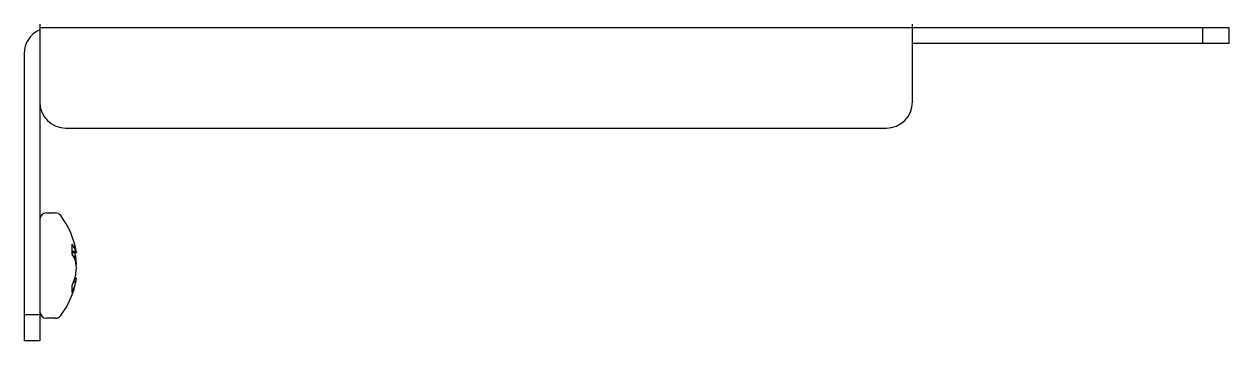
# Model space of a CAD drawing. Header units: inches. Extents: x -2.82 to 2.82, y -1.71 to 1.71.
# Drawn here: x 0.062 to 2.823, y -1.708 to -0.983 of the extents above; entities that cross this region are included whole.
import ezdxf

# ---------------------------------------------------------------- set-up
doc = ezdxf.new("R2010")
doc.units = ezdxf.units.IN
doc.header["$LTSCALE"] = 0.5
doc.header["$MEASUREMENT"] = 0
doc.layers.add('Hardware', color=242, linetype='CONTINUOUS')
doc.layers.add('Mounting', color=4, linetype='CONTINUOUS')

msp = doc.modelspace()

# ---------------------------------------------------------------- linework, layer by layer
at = {"layer": 'Hardware', "linetype": 'Continuous', "lineweight": 25, "transparency": 16777216}
for p, q in [((0.1133, -1.4153), (0.1333, -1.4153)), ((0.1718, -1.5098), (0.1718, -1.487)), ((0.18, -1.5036), (0.1718, -1.5042)), ((0.1718, -1.5047), (0.1802, -1.504)), ((0.1816, -1.5069), (0.1718, -1.5078)), ((0.1817, -1.507), (0.1718, -1.5079)), ((0.18, -1.5153), (0.1748, -1.5151)), ((0.1753, -1.5162), (0.1802, -1.5163)), ((0.1802, -1.504), (0.18, -1.5036)), ((0.1802, -1.5163), (0.18, -1.5153)), ((0.18, -1.5276), (0.1802, -1.5284)), ((0.1816, -1.5298), (0.1805, -1.5298)), ((0.1808, -1.532), (0.1816, -1.532)), ((0.1752, -1.5734), (0.18, -1.5737)), ((0.1802, -1.5729), (0.1754, -1.5726)), ((0.1778, -1.5653), (0.1816, -1.5656)), ((0.178, -1.5648), (0.1817, -1.5651)), ((0.1802, -1.5558), (0.18, -1.5568)), ((0.18, -1.5737), (0.1802, -1.5729)), ((0.1718, -1.5977), (0.1718, -1.5817)), ((0.1333, -1.6568), (0.1133, -1.6568))]:
    msp.add_line(p, q, dxfattribs=at)
for centre, radius, start, end in [((0.1133, -1.4308), 0.0155, 90, 180), ((0.1333, -1.4308), 0.0155, 36.9405, 90), ((-0.0066, -1.5361), 0.1906, 9.1578, 36.9405), ((0.1129, -1.5266), 0.071, 18.9272, 33.9108), ((0.1004, -1.5537), 0.0839, 18.1783, 31.5862), ((0.046, -1.546), 0.1375, 12.9173, 16.3439), ((0.1713, -1.5102), 0.0109, 17.5947, 34.4617), ((-0.0011, -1.542), 0.1831, 3.8291, 8.0585), ((0.0429, -1.5508), 0.1391, 4.4228, 9.2623), ((-0.0011, -1.5301), 0.1831, 351.9415, 356.1708), ((0.0447, -1.5215), 0.1373, 353.9005, 355.5879), ((-0.0066, -1.5361), 0.1906, 323.0595, 350.3095), ((0.0425, -1.5251), 0.1412, 336.3613, 347.0205), ((0.0546, -1.5442), 0.1289, 335.4429, 346.7676), ((0.1272, -1.5589), 0.0549, 345.2363, 352.977), ((0.1133, -1.6413), 0.0155, 180, 270), ((0.1333, -1.6413), 0.0155, 270, 323.0595)]:
    msp.add_arc(centre, radius, start, end, dxfattribs=at)
for points, knots in [([(0.1816, -1.5065), (0.1817, -1.5066), (0.1817, -1.5069), (0.1817, -1.507), (0.1816, -1.5069), (0.1816, -1.5069)], [0, 0, 0, 0, 0.429832, 0.859647, 1, 1, 1, 1]), ([(0.1816, -1.532), (0.1817, -1.5317), (0.1817, -1.5311), (0.1817, -1.5303), (0.1816, -1.5299), (0.1816, -1.5298)], [0, 0, 0, 0, 0.4298259, 0.8596693, 1, 1, 1, 1]), ([(0.1816, -1.5401), (0.1817, -1.5404), (0.1817, -1.541), (0.1817, -1.5418), (0.1816, -1.5422), (0.1816, -1.5423)], [0, 0, 0, 0, 0.429824, 0.859677, 1, 1, 1, 1]), ([(0.1816, -1.5656), (0.1817, -1.5655), (0.1817, -1.5652), (0.1817, -1.5652), (0.1817, -1.5652)], [0, 0, 0, 0, 0.5961572, 1, 1, 1, 1])]:
    msp.add_open_spline(points, degree=3, knots=knots, dxfattribs=at)
at = {"layer": 'Mounting', "linetype": 'Continuous', "transparency": 16777216}
for p, q in [((0.0977, -0.9834), (0.0977, -1.7084)), ((0.0977, -0.9914), (2.8227, -0.9914)), ((2.0977, -0.9834), (2.0977, -0.9833)), ((2.0977, -1.1614), (2.0977, -0.9834)), ((2.7627, -1.0274), (2.7627, -0.9914)), ((2.8227, -0.9914), (2.8227, -1.0274)), ((2.8227, -1.0274), (2.0977, -1.0274)), ((0.0617, -1.051), (0.0619, -1.7084)), ((0.1577, -1.2214), (2.0377, -1.2214)), ((0.0617, -1.6484), (0.0977, -1.6484)), ((0.0977, -1.7084), (0.0617, -1.7084))]:
    msp.add_line(p, q, dxfattribs=at)
at = {"layer": 'Mounting', "ltscale": 0.5, "transparency": 16777216}
msp.add_arc((0.1213, -1.051), 0.0596, 113.3267, 180, dxfattribs=at)
at = {"layer": 'Mounting', "linetype": 'Continuous', "transparency": 16777216}
for centre, start, end in [((0.1577, -1.1614), 180, 270), ((2.0377, -1.1614), 270, 0)]:
    msp.add_arc(centre, 0.06, start, end, dxfattribs=at)

doc.saveas('drawing.dxf')
